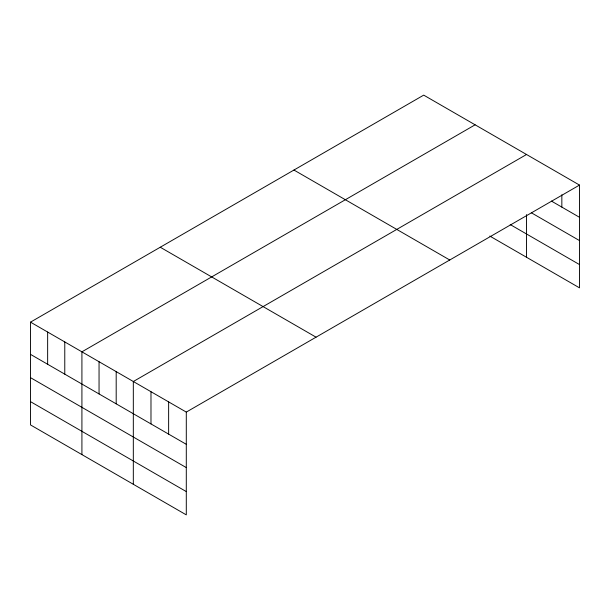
<?xml version="1.0" encoding="UTF-8"?>
<svg xmlns="http://www.w3.org/2000/svg" width="610" height="610" viewBox="0 0 610 610"><rect width="100%" height="100%" fill="white"/><g stroke="black" fill="none" stroke-linecap="round" stroke-linejoin="round"><path stroke-width="0.91" d="M579.5 185.082L186.294 412.093L186.294 514.87L30.5 424.918L30.5 322.149L423.706 95.129L579.5 185.082L579.5 287.851L489.807 236.07M475.121 124.814L81.915 351.833L81.915 454.603M526.529 154.498L133.323 381.517L133.323 484.287M551.409 201.079L579.5 217.297M531.348 212.776L579.5 240.584M510.212 224.564L579.5 264.572M293.951 170.045L449.745 259.997M160.255 247.233L316.049 337.177M30.5 322.149L186.294 412.093M30.5 354.364L186.294 444.316M30.5 377.651L186.294 467.595M30.5 401.639L186.294 491.584M561.841 194.788L561.841 207.103M526.529 214.613L526.529 257.267M168.634 401.899L168.634 434.122M150.983 391.704L150.983 423.927M116.19 371.62L116.19 403.835M99.049 361.722L99.049 393.946M64.774 341.935L64.774 374.159M47.641 332.046L47.641 364.262"/></g></svg>
